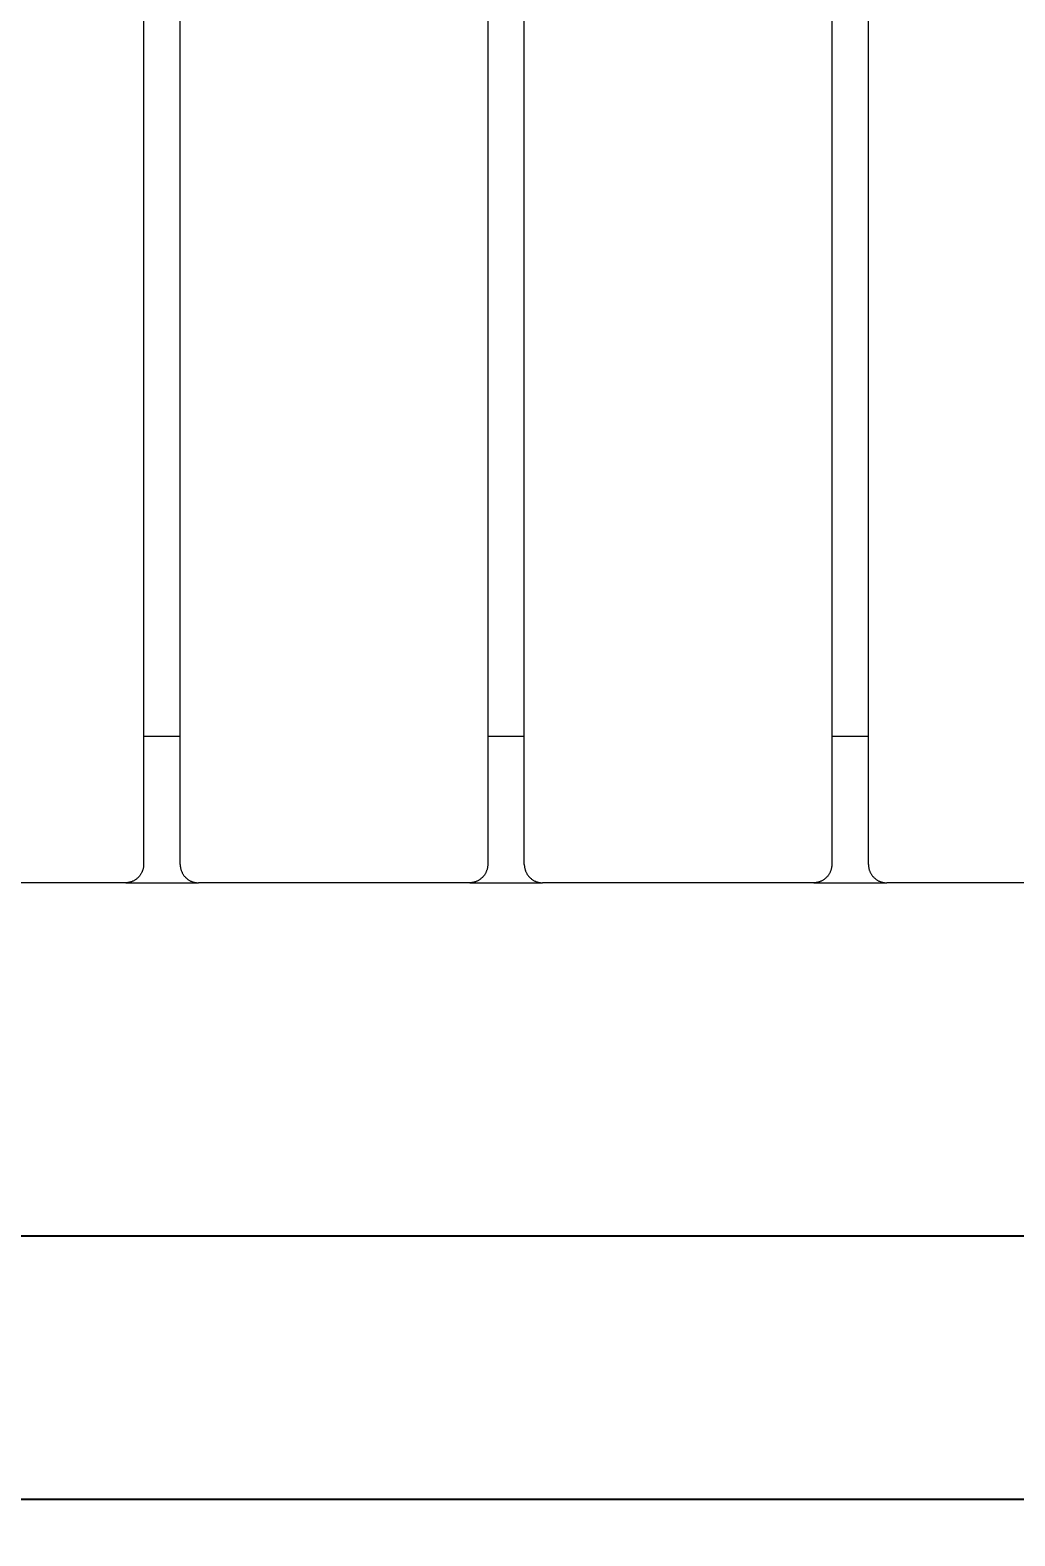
# Model space of a CAD drawing. Header units: millimetres. Extents: x -402 to 3954, y -41 to 3282.
# Drawn here: x 1281.6 to 1550.6, y 1074.4 to 1485.9 of the extents above; entities that cross this region are included whole.
import ezdxf

# ---------------------------------------------------------------- set-up
doc = ezdxf.new("R2010")
doc.units = ezdxf.units.MM
for name, color, linetype, lineweight in [('ZANO_O', 10, 'Continuous', 0), ('ZANO_R', 7, 'Continuous', 0), ('ZANO_W', 1, 'Continuous', 0)]:
    doc.layers.add(name, color=color, linetype=linetype, lineweight=lineweight)
doc.styles.add('Arial', font='arial.ttf')
doc.styles.get("Standard").update_dxf_attribs({"font": 'ARIALUNI.TTF'})
doc.dimstyles.new('pl i ang', dxfattribs={"dimtxt": 50, "dimasz": 50, "dimexe": 1.25, "dimexo": 0.625, "dimgap": 10, "dimtad": 1, "dimtoh": 1, "dimtxsty": 'Standard', "dimcen": 2.5, "dimclrd": 1, "dimclre": 1, "dimclrt": 1, "dimadec": 0, "dimazin": 0, "dimtfac": 1, "dimtmove": 0, "dimatfit": 3, "dimfxl": 1, "dimarcsym": 1})

# ---------------------------------------------------------------- blocks, each defined once
blk = doc.blocks.new('*D412')
at = {"layer": 'ZANO_W', "color": 1, "lineweight": -2}
for p, q in [((-143.37, 1252.91), (-143.37, 1074.44)), ((1744.62, 1252.39), (1744.62, 1074.44)), ((-103.37, 1084.44), (1704.62, 1084.44))]:
    blk.add_line(p, q, dxfattribs=at)
at = {"layer": 'ZANO_W', "color": 1}
for points in [[(-103.37, 1091.1), (-103.37, 1077.77), (-143.37, 1084.44)], [(1704.62, 1077.77), (1704.62, 1091.1), (1744.62, 1084.44)]]:
    blk.add_solid(points, dxfattribs=at)
at = {"layer": 'ZANO_W', "color": 1, "insert": (800.62, 1114.86), "char_height": 40, "attachment_point": 5, "style": 'Arial'}
blk.add_mtext('1888', dxfattribs=at)
blk = doc.blocks.new('*D426')
at = {"layer": 'ZANO_O', "color": 1, "lineweight": -2}
for p, q in [((-97.37, 1242.91), (-97.37, 1146.45)), ((1698.63, 1242.91), (1698.63, 1146.45)), ((-57.37, 1156.45), (1658.63, 1156.45))]:
    blk.add_line(p, q, dxfattribs=at)
at = {"layer": 'ZANO_O', "color": 1}
for points in [[(-57.37, 1163.12), (-57.37, 1149.78), (-97.37, 1156.45)], [(1658.63, 1149.78), (1658.63, 1163.12), (1698.63, 1156.45)]]:
    blk.add_solid(points, dxfattribs=at)
at = {"layer": 'ZANO_O', "color": 1, "insert": (800.63, 1186.87), "char_height": 40, "attachment_point": 5, "style": 'Arial'}
blk.add_mtext('1796', dxfattribs=at)

msp = doc.modelspace()

# ---------------------------------------------------------------- linework, layer by layer
at = {"layer": 'ZANO_R'}
for p, q in [((1312.63, 1697.91), (1312.63, 1257.91)), ((1322.63, 1257.91), (1322.63, 1697.91)), ((1406.63, 1697.91), (1406.63, 1257.91)), ((1416.63, 1257.91), (1416.63, 1697.91)), ((1500.63, 1697.91), (1500.63, 1257.91)), ((1510.63, 1257.91), (1510.63, 1697.91)), ((1322.63, 1292.91), (1312.63, 1292.91)), ((1416.63, 1292.91), (1406.63, 1292.91)), ((1510.63, 1292.91), (1500.63, 1292.91)), ((1311.72, 1255.02), (1311.62, 1254.88)), ((1311.81, 1255.16), (1311.72, 1255.02)), ((1311.9, 1255.31), (1311.81, 1255.16)), ((1311.99, 1255.45), (1311.9, 1255.31)), ((1312.07, 1255.6), (1311.99, 1255.45)), ((1312.15, 1255.76), (1312.07, 1255.6)), ((1312.22, 1255.91), (1312.15, 1255.76)), ((1312.28, 1256.07), (1312.22, 1255.91)), ((1312.34, 1256.23), (1312.28, 1256.07)), ((1312.4, 1256.39), (1312.34, 1256.23)), ((1312.45, 1256.56), (1312.4, 1256.39)), ((1312.49, 1256.72), (1312.45, 1256.56)), ((1312.53, 1256.89), (1312.49, 1256.72)), ((1312.56, 1257.06), (1312.53, 1256.89)), ((1312.58, 1257.22), (1312.56, 1257.06)), ((1312.61, 1257.39), (1312.58, 1257.22)), ((1312.62, 1257.56), (1312.61, 1257.39)), ((1312.63, 1257.73), (1312.62, 1257.56)), ((1312.63, 1257.91), (1312.63, 1257.73)), ((1322.63, 1257.91), (1322.63, 1257.73)), ((1322.63, 1257.73), (1322.64, 1257.56)), ((1322.64, 1257.56), (1322.66, 1257.39)), ((1322.66, 1257.39), (1322.68, 1257.22)), ((1322.68, 1257.22), (1322.7, 1257.06)), ((1322.7, 1257.06), (1322.74, 1256.89)), ((1322.74, 1256.89), (1322.77, 1256.72)), ((1322.77, 1256.72), (1322.82, 1256.56)), ((1322.82, 1256.56), (1322.87, 1256.39)), ((1322.87, 1256.39), (1322.92, 1256.23)), ((1322.92, 1256.23), (1322.98, 1256.07)), ((1322.98, 1256.07), (1323.05, 1255.91)), ((1323.05, 1255.91), (1323.12, 1255.76)), ((1323.12, 1255.76), (1323.19, 1255.6)), ((1323.19, 1255.6), (1323.27, 1255.45)), ((1323.27, 1255.45), (1323.36, 1255.31)), ((1323.36, 1255.31), (1323.45, 1255.16)), ((1323.45, 1255.16), (1323.55, 1255.02)), ((1323.55, 1255.02), (1323.65, 1254.88)), ((1405.72, 1255.02), (1405.62, 1254.88)), ((1405.81, 1255.16), (1405.72, 1255.02)), ((1405.9, 1255.31), (1405.81, 1255.16)), ((1405.99, 1255.45), (1405.9, 1255.31)), ((1406.07, 1255.6), (1405.99, 1255.45)), ((1406.15, 1255.76), (1406.07, 1255.6)), ((1406.22, 1255.91), (1406.15, 1255.76)), ((1406.28, 1256.07), (1406.22, 1255.91)), ((1406.34, 1256.23), (1406.28, 1256.07)), ((1406.4, 1256.39), (1406.34, 1256.23)), ((1406.45, 1256.56), (1406.4, 1256.39)), ((1406.49, 1256.72), (1406.45, 1256.56)), ((1406.53, 1256.89), (1406.49, 1256.72)), ((1406.56, 1257.06), (1406.53, 1256.89)), ((1406.58, 1257.22), (1406.56, 1257.06)), ((1406.61, 1257.39), (1406.58, 1257.22)), ((1406.62, 1257.56), (1406.61, 1257.39)), ((1406.63, 1257.73), (1406.62, 1257.56)), ((1406.63, 1257.91), (1406.63, 1257.73)), ((1416.63, 1257.91), (1416.63, 1257.73)), ((1416.63, 1257.73), (1416.64, 1257.56)), ((1416.64, 1257.56), (1416.66, 1257.39)), ((1416.66, 1257.39), (1416.68, 1257.22)), ((1416.68, 1257.22), (1416.7, 1257.06)), ((1416.7, 1257.06), (1416.74, 1256.89)), ((1416.74, 1256.89), (1416.77, 1256.72)), ((1416.77, 1256.72), (1416.82, 1256.56)), ((1416.82, 1256.56), (1416.87, 1256.39)), ((1416.87, 1256.39), (1416.92, 1256.23)), ((1416.92, 1256.23), (1416.98, 1256.07)), ((1416.98, 1256.07), (1417.05, 1255.91)), ((1417.05, 1255.91), (1417.12, 1255.76)), ((1417.12, 1255.76), (1417.19, 1255.6)), ((1417.19, 1255.6), (1417.27, 1255.45)), ((1417.27, 1255.45), (1417.36, 1255.31)), ((1417.36, 1255.31), (1417.45, 1255.16)), ((1417.45, 1255.16), (1417.55, 1255.02)), ((1417.55, 1255.02), (1417.65, 1254.88)), ((1499.72, 1255.02), (1499.62, 1254.88)), ((1499.81, 1255.16), (1499.72, 1255.02)), ((1499.9, 1255.31), (1499.81, 1255.16)), ((1499.99, 1255.45), (1499.9, 1255.31)), ((1500.07, 1255.6), (1499.99, 1255.45)), ((1500.15, 1255.76), (1500.07, 1255.6)), ((1500.22, 1255.91), (1500.15, 1255.76)), ((1500.28, 1256.07), (1500.22, 1255.91)), ((1500.34, 1256.23), (1500.28, 1256.07)), ((1500.4, 1256.39), (1500.34, 1256.23)), ((1500.45, 1256.56), (1500.4, 1256.39)), ((1500.49, 1256.72), (1500.45, 1256.56)), ((1500.53, 1256.89), (1500.49, 1256.72)), ((1500.56, 1257.06), (1500.53, 1256.89)), ((1500.58, 1257.22), (1500.56, 1257.06)), ((1500.61, 1257.39), (1500.58, 1257.22)), ((1500.62, 1257.56), (1500.61, 1257.39)), ((1500.63, 1257.73), (1500.62, 1257.56)), ((1500.63, 1257.91), (1500.63, 1257.73)), ((1510.63, 1257.91), (1510.63, 1257.73)), ((1510.63, 1257.73), (1510.64, 1257.56)), ((1510.64, 1257.56), (1510.66, 1257.39)), ((1510.66, 1257.39), (1510.68, 1257.22)), ((1510.68, 1257.22), (1510.7, 1257.06)), ((1510.7, 1257.06), (1510.74, 1256.89)), ((1510.74, 1256.89), (1510.77, 1256.72)), ((1510.77, 1256.72), (1510.82, 1256.56)), ((1510.82, 1256.56), (1510.87, 1256.39)), ((1510.87, 1256.39), (1510.92, 1256.23)), ((1510.92, 1256.23), (1510.98, 1256.07)), ((1510.98, 1256.07), (1511.05, 1255.91)), ((1511.05, 1255.91), (1511.12, 1255.76)), ((1511.12, 1255.76), (1511.19, 1255.6)), ((1511.19, 1255.6), (1511.27, 1255.45)), ((1511.27, 1255.45), (1511.36, 1255.31)), ((1511.36, 1255.31), (1511.45, 1255.16)), ((1511.45, 1255.16), (1511.55, 1255.02)), ((1511.55, 1255.02), (1511.65, 1254.88)), ((1307.63, 1252.91), (1233.63, 1252.91)), ((1307.8, 1252.91), (1307.63, 1252.91)), ((1307.74, 1252.91), (1327.52, 1252.91)), ((1307.97, 1252.92), (1307.8, 1252.91)), ((1308.14, 1252.93), (1307.97, 1252.92)), ((1308.31, 1252.95), (1308.14, 1252.93)), ((1308.48, 1252.98), (1308.31, 1252.95)), ((1308.65, 1253.01), (1308.48, 1252.98)), ((1308.82, 1253.05), (1308.65, 1253.01)), ((1308.98, 1253.09), (1308.82, 1253.05)), ((1309.14, 1253.14), (1308.98, 1253.09)), ((1309.31, 1253.19), (1309.14, 1253.14)), ((1309.47, 1253.25), (1309.31, 1253.19)), ((1309.62, 1253.32), (1309.47, 1253.25)), ((1309.78, 1253.39), (1309.62, 1253.32)), ((1309.93, 1253.47), (1309.78, 1253.39)), ((1310.08, 1253.55), (1309.93, 1253.47)), ((1310.23, 1253.63), (1310.08, 1253.55)), ((1310.37, 1253.72), (1310.23, 1253.63)), ((1310.51, 1253.82), (1310.37, 1253.72)), ((1310.65, 1253.92), (1310.51, 1253.82)), ((1310.79, 1254.03), (1310.65, 1253.92)), ((1310.92, 1254.14), (1310.79, 1254.03)), ((1311.04, 1254.25), (1310.92, 1254.14)), ((1311.17, 1254.37), (1311.04, 1254.25)), ((1311.29, 1254.49), (1311.17, 1254.37)), ((1311.4, 1254.62), (1311.29, 1254.49)), ((1311.51, 1254.75), (1311.4, 1254.62)), ((1311.62, 1254.88), (1311.51, 1254.75)), ((1323.65, 1254.88), (1323.75, 1254.75)), ((1323.75, 1254.75), (1323.86, 1254.62)), ((1323.86, 1254.62), (1323.98, 1254.49)), ((1323.98, 1254.49), (1324.1, 1254.37)), ((1324.1, 1254.37), (1324.22, 1254.25)), ((1324.22, 1254.25), (1324.35, 1254.14)), ((1324.35, 1254.14), (1324.48, 1254.03)), ((1324.48, 1254.03), (1324.61, 1253.92)), ((1324.61, 1253.92), (1324.75, 1253.82)), ((1324.75, 1253.82), (1324.89, 1253.72)), ((1324.89, 1253.72), (1325.03, 1253.63)), ((1325.03, 1253.63), (1325.18, 1253.55)), ((1325.18, 1253.55), (1325.33, 1253.47)), ((1325.33, 1253.47), (1325.48, 1253.39)), ((1325.48, 1253.39), (1325.64, 1253.32)), ((1325.64, 1253.32), (1325.8, 1253.25)), ((1325.8, 1253.25), (1325.96, 1253.19)), ((1325.96, 1253.19), (1326.12, 1253.14)), ((1326.12, 1253.14), (1326.28, 1253.09)), ((1326.28, 1253.09), (1326.45, 1253.05)), ((1326.45, 1253.05), (1326.61, 1253.01)), ((1326.61, 1253.01), (1326.78, 1252.98)), ((1326.78, 1252.98), (1326.95, 1252.95)), ((1326.95, 1252.95), (1327.12, 1252.93)), ((1327.12, 1252.93), (1327.29, 1252.92)), ((1327.29, 1252.92), (1327.46, 1252.91)), ((1327.46, 1252.91), (1327.63, 1252.91)), ((1401.63, 1252.91), (1327.63, 1252.91)), ((1401.8, 1252.91), (1401.63, 1252.91)), ((1401.74, 1252.91), (1421.52, 1252.91)), ((1401.97, 1252.92), (1401.8, 1252.91)), ((1402.14, 1252.93), (1401.97, 1252.92)), ((1402.31, 1252.95), (1402.14, 1252.93)), ((1402.48, 1252.98), (1402.31, 1252.95)), ((1402.65, 1253.01), (1402.48, 1252.98)), ((1402.82, 1253.05), (1402.65, 1253.01)), ((1402.98, 1253.09), (1402.82, 1253.05)), ((1403.14, 1253.14), (1402.98, 1253.09)), ((1403.31, 1253.19), (1403.14, 1253.14)), ((1403.47, 1253.25), (1403.31, 1253.19)), ((1403.62, 1253.32), (1403.47, 1253.25)), ((1403.78, 1253.39), (1403.62, 1253.32)), ((1403.93, 1253.47), (1403.78, 1253.39)), ((1404.08, 1253.55), (1403.93, 1253.47)), ((1404.23, 1253.63), (1404.08, 1253.55)), ((1404.37, 1253.72), (1404.23, 1253.63)), ((1404.51, 1253.82), (1404.37, 1253.72)), ((1404.65, 1253.92), (1404.51, 1253.82)), ((1404.79, 1254.03), (1404.65, 1253.92)), ((1404.92, 1254.14), (1404.79, 1254.03)), ((1405.04, 1254.25), (1404.92, 1254.14)), ((1405.17, 1254.37), (1405.04, 1254.25)), ((1405.29, 1254.49), (1405.17, 1254.37)), ((1405.4, 1254.62), (1405.29, 1254.49)), ((1405.51, 1254.75), (1405.4, 1254.62)), ((1405.62, 1254.88), (1405.51, 1254.75)), ((1417.65, 1254.88), (1417.75, 1254.75)), ((1417.75, 1254.75), (1417.86, 1254.62)), ((1417.86, 1254.62), (1417.98, 1254.49)), ((1417.98, 1254.49), (1418.1, 1254.37)), ((1418.1, 1254.37), (1418.22, 1254.25)), ((1418.22, 1254.25), (1418.35, 1254.14)), ((1418.35, 1254.14), (1418.48, 1254.03)), ((1418.48, 1254.03), (1418.61, 1253.92)), ((1418.61, 1253.92), (1418.75, 1253.82)), ((1418.75, 1253.82), (1418.89, 1253.72)), ((1418.89, 1253.72), (1419.03, 1253.63)), ((1419.03, 1253.63), (1419.18, 1253.55)), ((1419.18, 1253.55), (1419.33, 1253.47)), ((1419.33, 1253.47), (1419.48, 1253.39)), ((1419.48, 1253.39), (1419.64, 1253.32)), ((1419.64, 1253.32), (1419.8, 1253.25)), ((1419.8, 1253.25), (1419.96, 1253.19)), ((1419.96, 1253.19), (1420.12, 1253.14)), ((1420.12, 1253.14), (1420.28, 1253.09)), ((1420.28, 1253.09), (1420.45, 1253.05)), ((1420.45, 1253.05), (1420.61, 1253.01)), ((1420.61, 1253.01), (1420.78, 1252.98)), ((1420.78, 1252.98), (1420.95, 1252.95)), ((1420.95, 1252.95), (1421.12, 1252.93)), ((1421.12, 1252.93), (1421.29, 1252.92)), ((1421.29, 1252.92), (1421.46, 1252.91)), ((1421.46, 1252.91), (1421.63, 1252.91)), ((1495.63, 1252.91), (1421.63, 1252.91)), ((1495.8, 1252.91), (1495.63, 1252.91)), ((1495.74, 1252.91), (1515.52, 1252.91)), ((1495.97, 1252.92), (1495.8, 1252.91)), ((1496.14, 1252.93), (1495.97, 1252.92)), ((1496.31, 1252.95), (1496.14, 1252.93)), ((1496.48, 1252.98), (1496.31, 1252.95)), ((1496.65, 1253.01), (1496.48, 1252.98)), ((1496.82, 1253.05), (1496.65, 1253.01)), ((1496.98, 1253.09), (1496.82, 1253.05)), ((1497.14, 1253.14), (1496.98, 1253.09)), ((1497.31, 1253.19), (1497.14, 1253.14)), ((1497.47, 1253.25), (1497.31, 1253.19)), ((1497.62, 1253.32), (1497.47, 1253.25)), ((1497.78, 1253.39), (1497.62, 1253.32)), ((1497.93, 1253.47), (1497.78, 1253.39)), ((1498.08, 1253.55), (1497.93, 1253.47)), ((1498.23, 1253.63), (1498.08, 1253.55)), ((1498.37, 1253.72), (1498.23, 1253.63)), ((1498.51, 1253.82), (1498.37, 1253.72)), ((1498.65, 1253.92), (1498.51, 1253.82)), ((1498.79, 1254.03), (1498.65, 1253.92)), ((1498.92, 1254.14), (1498.79, 1254.03)), ((1499.04, 1254.25), (1498.92, 1254.14)), ((1499.17, 1254.37), (1499.04, 1254.25)), ((1499.29, 1254.49), (1499.17, 1254.37)), ((1499.4, 1254.62), (1499.29, 1254.49)), ((1499.51, 1254.75), (1499.4, 1254.62)), ((1499.62, 1254.88), (1499.51, 1254.75)), ((1511.65, 1254.88), (1511.75, 1254.75)), ((1511.75, 1254.75), (1511.86, 1254.62)), ((1511.86, 1254.62), (1511.98, 1254.49)), ((1511.98, 1254.49), (1512.1, 1254.37)), ((1512.1, 1254.37), (1512.22, 1254.25)), ((1512.22, 1254.25), (1512.35, 1254.14)), ((1512.35, 1254.14), (1512.48, 1254.03)), ((1512.48, 1254.03), (1512.61, 1253.92)), ((1512.61, 1253.92), (1512.75, 1253.82)), ((1512.75, 1253.82), (1512.89, 1253.72)), ((1512.89, 1253.72), (1513.03, 1253.63)), ((1513.03, 1253.63), (1513.18, 1253.55)), ((1513.18, 1253.55), (1513.33, 1253.47)), ((1513.33, 1253.47), (1513.48, 1253.39)), ((1513.48, 1253.39), (1513.64, 1253.32)), ((1513.64, 1253.32), (1513.8, 1253.25)), ((1513.8, 1253.25), (1513.96, 1253.19)), ((1513.96, 1253.19), (1514.12, 1253.14)), ((1514.12, 1253.14), (1514.28, 1253.09)), ((1514.28, 1253.09), (1514.45, 1253.05)), ((1514.45, 1253.05), (1514.61, 1253.01)), ((1514.61, 1253.01), (1514.78, 1252.98)), ((1514.78, 1252.98), (1514.95, 1252.95)), ((1514.95, 1252.95), (1515.12, 1252.93)), ((1515.12, 1252.93), (1515.29, 1252.92)), ((1515.29, 1252.92), (1515.46, 1252.91)), ((1515.46, 1252.91), (1515.63, 1252.91)), ((1589.63, 1252.91), (1515.63, 1252.91))]:
    msp.add_line(p, q, dxfattribs=at)

# ---------------------------------------------------------------- dimensions: what is measured, and where the dimension line sits
at = {"layer": 'ZANO_O'}
dim = msp.add_linear_dim(base=(1698.63, 1156.45), p1=(-97.37, 1252.91), p2=(1698.63, 1252.91), dimstyle='pl i ang', override={"dimtxt": 40, "dimasz": 40, "dimexe": 10, "dimexo": 10, "dimtoh": 0, "dimdec": 0, "dimtxsty": 'Arial', "dimtdec": 0, "dimtmove": 1}, dxfattribs=at)
dim.commit()
dim.dimension.update_dxf_attribs({"geometry": '*D426', "text_midpoint": (800.63, 1186.87)})
at = {"layer": 'ZANO_W'}
dim = msp.add_linear_dim(base=(1744.62, 1084.44), p1=(-143.37, 1262.91), p2=(1744.62, 1262.39), dimstyle='pl i ang', override={"dimtxt": 40, "dimasz": 40, "dimexe": 10, "dimexo": 10, "dimtoh": 0, "dimdec": 0, "dimtxsty": 'Arial', "dimtdec": 0, "dimtmove": 1}, dxfattribs=at)
dim.commit()
dim.dimension.update_dxf_attribs({"geometry": '*D412', "text_midpoint": (800.62, 1114.86)})

doc.saveas('drawing.dxf')
